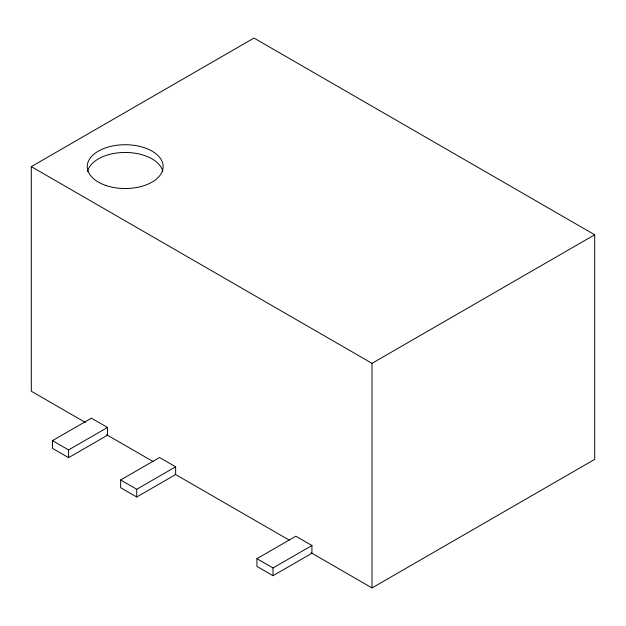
<?xml version="1.0" encoding="UTF-8"?>
<svg xmlns="http://www.w3.org/2000/svg" width="626" height="626" viewBox="0 0 626 626"><rect width="100%" height="100%" fill="white"/><g stroke="black" fill="none" stroke-linecap="round" stroke-linejoin="round"><path stroke-width="0.94" d="M85.41 422.464L31.3 391.227L31.3 166.626L253.976 38.061L594.7 234.773L594.7 459.374L372.024 587.939L311.145 552.789M52.498 440.634L91.396 418.176L107.492 427.464L107.492 435.211L68.594 457.669L52.498 448.38L52.498 440.634L68.594 449.93L107.492 427.464M120.638 479.978L159.544 457.52L175.64 466.808L175.64 474.555L136.734 497.013L120.638 487.724L120.638 479.978L136.734 489.274L175.64 466.808M31.3 166.626L372.024 363.338L594.7 234.773M256.926 558.666L295.832 536.2L311.928 545.496L311.928 553.243L273.022 575.701L256.926 566.405L256.926 558.666L273.022 567.954L311.928 545.496M106.545 434.663L153.049 461.511M175.03 474.203L289.165 540.097M372.024 363.338L372.024 587.939M273.022 567.954L273.022 575.701M136.734 489.274L136.734 497.013M68.594 449.93L68.594 457.669M87.585 171.508A37.943 21.902 0 0 1 125.2 152.462A37.943 21.902 0 0 1 162.815 171.508M106.232 185.593A37.943 21.902 0 0 0 163.143 166.626A37.943 21.902 0 0 0 106.232 147.65A37.943 21.902 0 0 0 106.232 185.593"/></g></svg>
